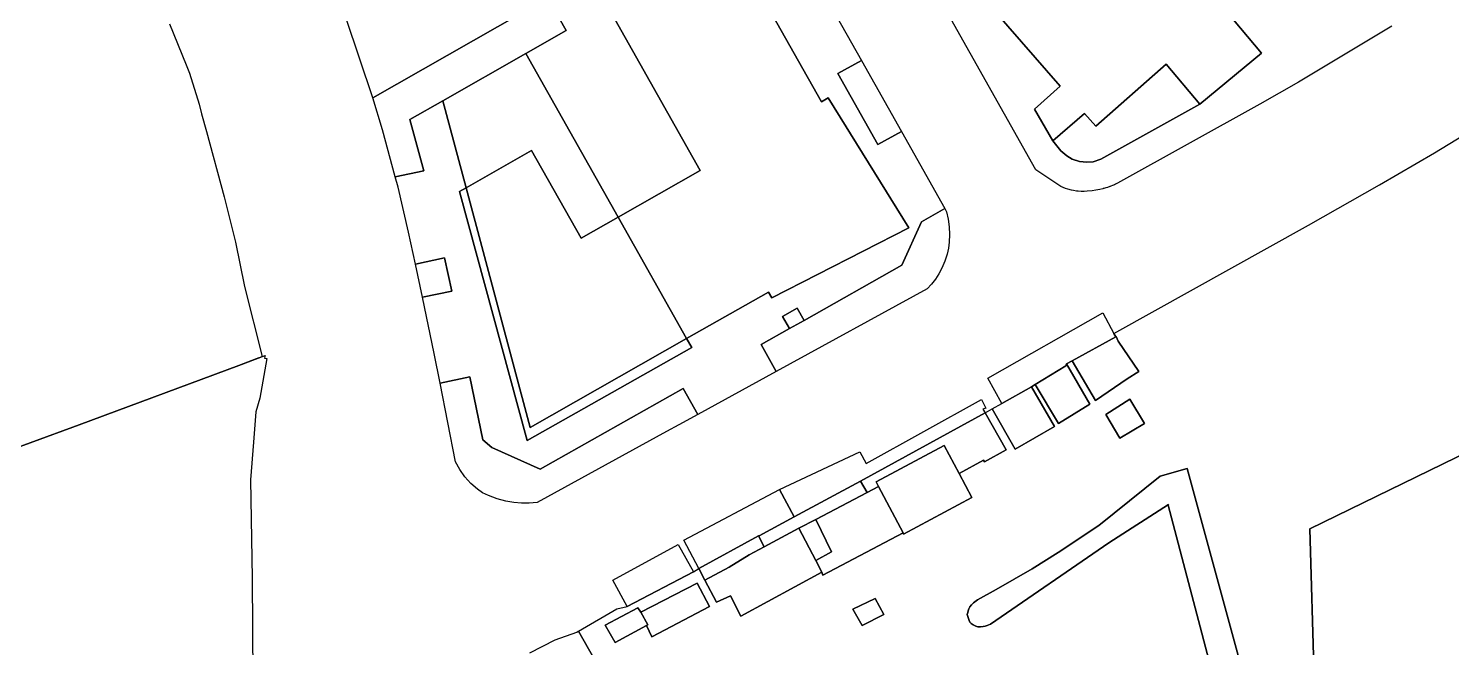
# Model space of a CAD drawing. Header units: millimetres. Extents: x 1888 to 2040, y 1705 to 1894.
# Drawn here: x 1931.1197 to 1931.3729, y 1831.8062 to 1831.9164 of the extents above; entities that cross this region are included whole.
import ezdxf

# ---------------------------------------------------------------- set-up
doc = ezdxf.new("R2010")
doc.units = ezdxf.units.MM

msp = doc.modelspace()

# ---------------------------------------------------------------- linework, layer by layer
for p, q in [((1931.24429, 1831.93265), (1931.26081, 1831.90338)), ((1931.26081, 1831.90338), (1931.24429, 1831.93265)), ((1931.29893, 1831.89129), (1931.277, 1831.93033)), ((1931.29893, 1831.89129), (1931.277, 1831.93033)), ((1931.30331, 1831.90616), (1931.28432, 1831.9279)), ((1931.28432, 1831.9279), (1931.30331, 1831.90616)), ((1931.26006, 1831.92465), (1931.26791, 1831.91074)), ((1931.26006, 1831.92465), (1931.26791, 1831.91074)), ((1931.21212, 1831.92187), (1931.181, 1831.90408)), ((1931.181, 1831.90408), (1931.21212, 1831.92187)), ((1931.21212, 1831.92187), (1931.181, 1831.90408)), ((1931.181, 1831.90408), (1931.21212, 1831.92187)), ((1931.21541, 1831.91604), (1931.21212, 1831.92187)), ((1931.21212, 1831.92187), (1931.21541, 1831.91604)), ((1931.23923, 1831.89113), (1931.22272, 1831.92041)), ((1931.22272, 1831.92041), (1931.23923, 1831.89113)), ((1931.181, 1831.90408), (1931.17626, 1831.91822)), ((1931.181, 1831.90408), (1931.17626, 1831.91822)), ((1931.33288, 1831.91947), (1931.33909, 1831.91204)), ((1931.33909, 1831.91204), (1931.33288, 1831.91947)), ((1931.14479, 1831.91723), (1931.14775, 1831.90995)), ((1931.14479, 1831.91723), (1931.14775, 1831.90995)), ((1931.20821, 1831.91195), (1931.21541, 1831.91604)), ((1931.21541, 1831.91604), (1931.20821, 1831.91195)), ((1931.36228, 1831.91681), (1931.34567, 1831.90689)), ((1931.36228, 1831.91681), (1931.34567, 1831.90689)), ((1931.19343, 1831.90355), (1931.20821, 1831.91195)), ((1931.20821, 1831.91195), (1931.19343, 1831.90355)), ((1931.20821, 1831.91195), (1931.22463, 1831.88284)), ((1931.22463, 1831.88284), (1931.20821, 1831.91195)), ((1931.26791, 1831.91074), (1931.26372, 1831.90839)), ((1931.26372, 1831.90839), (1931.26791, 1831.91074)), ((1931.26791, 1831.91074), (1931.27503, 1831.89812)), ((1931.26791, 1831.91074), (1931.27503, 1831.89812)), ((1931.33909, 1831.91204), (1931.32813, 1831.90295)), ((1931.32813, 1831.90295), (1931.33909, 1831.91204)), ((1931.14775, 1831.90995), (1931.14834, 1831.90849)), ((1931.14775, 1831.90995), (1931.14834, 1831.90849)), ((1931.14834, 1831.90849), (1931.15007, 1831.90293)), ((1931.14834, 1831.90849), (1931.15007, 1831.90293)), ((1931.26372, 1831.90839), (1931.27085, 1831.89575)), ((1931.27085, 1831.89575), (1931.26372, 1831.90839)), ((1931.32217, 1831.9101), (1931.30963, 1831.89904)), ((1931.30963, 1831.89904), (1931.32217, 1831.9101)), ((1931.32813, 1831.90295), (1931.32217, 1831.9101)), ((1931.32217, 1831.9101), (1931.32813, 1831.90295)), ((1931.29871, 1831.90205), (1931.30331, 1831.90616)), ((1931.30331, 1831.90616), (1931.29871, 1831.90205)), ((1931.34567, 1831.90689), (1931.33881, 1831.90295)), ((1931.34567, 1831.90689), (1931.33881, 1831.90295)), ((1931.15007, 1831.90293), (1931.15053, 1831.90123)), ((1931.15007, 1831.90293), (1931.15053, 1831.90123)), ((1931.1827, 1831.89841), (1931.181, 1831.90408)), ((1931.1827, 1831.89841), (1931.181, 1831.90408)), ((1931.18759, 1831.90023), (1931.19343, 1831.90355)), ((1931.19343, 1831.90355), (1931.18759, 1831.90023)), ((1931.19759, 1831.88808), (1931.19343, 1831.90355)), ((1931.19343, 1831.90355), (1931.19759, 1831.88808)), ((1931.26081, 1831.90338), (1931.26203, 1831.90407)), ((1931.26203, 1831.90407), (1931.26081, 1831.90338)), ((1931.26203, 1831.90407), (1931.27636, 1831.88092)), ((1931.27636, 1831.88092), (1931.26203, 1831.90407)), ((1931.32813, 1831.90295), (1931.31054, 1831.89317)), ((1931.31054, 1831.89317), (1931.32813, 1831.90295)), ((1931.33881, 1831.90295), (1931.31349, 1831.88887)), ((1931.33881, 1831.90295), (1931.31349, 1831.88887)), ((1931.15053, 1831.90123), (1931.15138, 1831.89811)), ((1931.15053, 1831.90123), (1931.15138, 1831.89811)), ((1931.19006, 1831.89112), (1931.18759, 1831.90023)), ((1931.18759, 1831.90023), (1931.19006, 1831.89112)), ((1931.30198, 1831.89643), (1931.29871, 1831.90205)), ((1931.29871, 1831.90205), (1931.30198, 1831.89643)), ((1931.30759, 1831.90132), (1931.30198, 1831.89643)), ((1931.30198, 1831.89643), (1931.30759, 1831.90132)), ((1931.30963, 1831.89904), (1931.30759, 1831.90132)), ((1931.30759, 1831.90132), (1931.30963, 1831.89904)), ((1931.15138, 1831.89811), (1931.15452, 1831.88648)), ((1931.15138, 1831.89811), (1931.15452, 1831.88648)), ((1931.18498, 1831.89005), (1931.1827, 1831.89841)), ((1931.18498, 1831.89005), (1931.1827, 1831.89841)), ((1931.27085, 1831.89575), (1931.27503, 1831.89812)), ((1931.27503, 1831.89812), (1931.27085, 1831.89575)), ((1931.27503, 1831.89812), (1931.28279, 1831.88436)), ((1931.27503, 1831.89812), (1931.28279, 1831.88436)), ((1931.36992, 1831.89432), (1931.37642, 1831.89825)), ((1931.36992, 1831.89432), (1931.37642, 1831.89825)), ((1931.30341, 1831.89463), (1931.30198, 1831.89643)), ((1931.30198, 1831.89643), (1931.30341, 1831.89463)), ((1931.20922, 1831.89469), (1931.19759, 1831.88808)), ((1931.19759, 1831.88808), (1931.20922, 1831.89469)), ((1931.21803, 1831.87908), (1931.20922, 1831.89469)), ((1931.20922, 1831.89469), (1931.21803, 1831.87908)), ((1931.30448, 1831.89375), (1931.30341, 1831.89463)), ((1931.30341, 1831.89463), (1931.30448, 1831.89375)), ((1931.30544, 1831.89319), (1931.30448, 1831.89375)), ((1931.30448, 1831.89375), (1931.30544, 1831.89319)), ((1931.30671, 1831.89278), (1931.30544, 1831.89319)), ((1931.30544, 1831.89319), (1931.30671, 1831.89278)), ((1931.30802, 1831.89265), (1931.30671, 1831.89278)), ((1931.30671, 1831.89278), (1931.30802, 1831.89265)), ((1931.30919, 1831.89271), (1931.30802, 1831.89265)), ((1931.30802, 1831.89265), (1931.30919, 1831.89271)), ((1931.31054, 1831.89317), (1931.30919, 1831.89271)), ((1931.30919, 1831.89271), (1931.31054, 1831.89317)), ((1931.36013, 1831.88861), (1931.36992, 1831.89432)), ((1931.36013, 1831.88861), (1931.36992, 1831.89432)), ((1931.18498, 1831.89005), (1931.19006, 1831.89112)), ((1931.19006, 1831.89112), (1931.18498, 1831.89005)), ((1931.18548, 1831.88821), (1931.18498, 1831.89005)), ((1931.18548, 1831.88821), (1931.18498, 1831.89005)), ((1931.22463, 1831.88284), (1931.23923, 1831.89113)), ((1931.23923, 1831.89113), (1931.22463, 1831.88284)), ((1931.30004, 1831.89056), (1931.29893, 1831.89129)), ((1931.30004, 1831.89056), (1931.29893, 1831.89129)), ((1931.3004, 1831.89031), (1931.30004, 1831.89056)), ((1931.3004, 1831.89031), (1931.30004, 1831.89056)), ((1931.30343, 1831.88832), (1931.3004, 1831.89031)), ((1931.30343, 1831.88832), (1931.3004, 1831.89031)), ((1931.18736, 1831.88015), (1931.18548, 1831.88821)), ((1931.18736, 1831.88015), (1931.18548, 1831.88821)), ((1931.19639, 1831.8874), (1931.19759, 1831.88808)), ((1931.19759, 1831.88808), (1931.19639, 1831.8874)), ((1931.20845, 1831.84312), (1931.19639, 1831.8874)), ((1931.19639, 1831.8874), (1931.20845, 1831.84312)), ((1931.19759, 1831.88808), (1931.20899, 1831.84543)), ((1931.20899, 1831.84543), (1931.19759, 1831.88808)), ((1931.30383, 1831.88813), (1931.30343, 1831.88832)), ((1931.30383, 1831.88813), (1931.30343, 1831.88832)), ((1931.30423, 1831.88796), (1931.30383, 1831.88813)), ((1931.30423, 1831.88796), (1931.30383, 1831.88813)), ((1931.30464, 1831.88782), (1931.30423, 1831.88796)), ((1931.30464, 1831.88782), (1931.30423, 1831.88796)), ((1931.30532, 1831.88764), (1931.30464, 1831.88782)), ((1931.30532, 1831.88764), (1931.30464, 1831.88782)), ((1931.30566, 1831.88757), (1931.30532, 1831.88764)), ((1931.30566, 1831.88757), (1931.30532, 1831.88764)), ((1931.30618, 1831.8875), (1931.30566, 1831.88757)), ((1931.30618, 1831.8875), (1931.30566, 1831.88757)), ((1931.30649, 1831.88747), (1931.30618, 1831.8875)), ((1931.30649, 1831.88747), (1931.30618, 1831.8875)), ((1931.30704, 1831.88744), (1931.30649, 1831.88747)), ((1931.30704, 1831.88744), (1931.30649, 1831.88747)), ((1931.30754, 1831.88743), (1931.30704, 1831.88744)), ((1931.30754, 1831.88743), (1931.30704, 1831.88744)), ((1931.30812, 1831.88746), (1931.30754, 1831.88743)), ((1931.30812, 1831.88746), (1931.30754, 1831.88743)), ((1931.30896, 1831.88755), (1931.30812, 1831.88746)), ((1931.30896, 1831.88755), (1931.30812, 1831.88746)), ((1931.30965, 1831.88765), (1931.30896, 1831.88755)), ((1931.30965, 1831.88765), (1931.30896, 1831.88755)), ((1931.31032, 1831.88778), (1931.30965, 1831.88765)), ((1931.31032, 1831.88778), (1931.30965, 1831.88765)), ((1931.31088, 1831.88791), (1931.31032, 1831.88778)), ((1931.31088, 1831.88791), (1931.31032, 1831.88778)), ((1931.31095, 1831.88793), (1931.31088, 1831.88791)), ((1931.31095, 1831.88793), (1931.31088, 1831.88791)), ((1931.31101, 1831.88794), (1931.31095, 1831.88793)), ((1931.31101, 1831.88794), (1931.31095, 1831.88793)), ((1931.31107, 1831.88796), (1931.31101, 1831.88794)), ((1931.31107, 1831.88796), (1931.31101, 1831.88794)), ((1931.31122, 1831.888), (1931.31107, 1831.88796)), ((1931.31122, 1831.888), (1931.31107, 1831.88796)), ((1931.31143, 1831.88806), (1931.31122, 1831.888)), ((1931.31143, 1831.88806), (1931.31122, 1831.888)), ((1931.31169, 1831.88814), (1931.31143, 1831.88806)), ((1931.31169, 1831.88814), (1931.31143, 1831.88806)), ((1931.31214, 1831.88829), (1931.31169, 1831.88814)), ((1931.31214, 1831.88829), (1931.31169, 1831.88814)), ((1931.31219, 1831.88831), (1931.31214, 1831.88829)), ((1931.31219, 1831.88831), (1931.31214, 1831.88829)), ((1931.31228, 1831.88834), (1931.31219, 1831.88831)), ((1931.31228, 1831.88834), (1931.31219, 1831.88831)), ((1931.31261, 1831.88847), (1931.31228, 1831.88834)), ((1931.31261, 1831.88847), (1931.31228, 1831.88834)), ((1931.31294, 1831.88861), (1931.31261, 1831.88847)), ((1931.31294, 1831.88861), (1931.31261, 1831.88847)), ((1931.31314, 1831.8887), (1931.31294, 1831.88861)), ((1931.31314, 1831.8887), (1931.31294, 1831.88861)), ((1931.31349, 1831.88887), (1931.31314, 1831.8887)), ((1931.31349, 1831.88887), (1931.31314, 1831.8887)), ((1931.34748, 1831.88142), (1931.36013, 1831.88861)), ((1931.34748, 1831.88142), (1931.36013, 1831.88861)), ((1931.15452, 1831.88648), (1931.15465, 1831.88601)), ((1931.15452, 1831.88648), (1931.15465, 1831.88601)), ((1931.15465, 1831.88601), (1931.15658, 1831.87837)), ((1931.15465, 1831.88601), (1931.15658, 1831.87837)), ((1931.22463, 1831.88284), (1931.21803, 1831.87908)), ((1931.21803, 1831.87908), (1931.22463, 1831.88284)), ((1931.23682, 1831.86123), (1931.22463, 1831.88284)), ((1931.22463, 1831.88284), (1931.23682, 1831.86123)), ((1931.28279, 1831.88436), (1931.27861, 1831.882)), ((1931.27861, 1831.882), (1931.28279, 1831.88436)), ((1931.28279, 1831.88436), (1931.28309, 1831.88382)), ((1931.28279, 1831.88436), (1931.28309, 1831.88382)), ((1931.28309, 1831.88382), (1931.28338, 1831.88248)), ((1931.28309, 1831.88382), (1931.28338, 1831.88248)), ((1931.28338, 1831.88248), (1931.28356, 1831.88112)), ((1931.28338, 1831.88248), (1931.28356, 1831.88112)), ((1931.18857, 1831.87446), (1931.18736, 1831.88015)), ((1931.18857, 1831.87446), (1931.18736, 1831.88015)), ((1931.27636, 1831.88092), (1931.25201, 1831.86848)), ((1931.25201, 1831.86848), (1931.27636, 1831.88092)), ((1931.27861, 1831.882), (1931.27513, 1831.87431)), ((1931.27513, 1831.87431), (1931.27861, 1831.882)), ((1931.28356, 1831.88112), (1931.28362, 1831.87975)), ((1931.28356, 1831.88112), (1931.28362, 1831.87975)), ((1931.31286, 1831.86213), (1931.34748, 1831.88142)), ((1931.31286, 1831.86213), (1931.34748, 1831.88142)), ((1931.15658, 1831.87837), (1931.15818, 1831.87049)), ((1931.15658, 1831.87837), (1931.15818, 1831.87049)), ((1931.28342, 1831.87731), (1931.28317, 1831.87626)), ((1931.28342, 1831.87731), (1931.28317, 1831.87626)), ((1931.28356, 1831.87838), (1931.28342, 1831.87731)), ((1931.28356, 1831.87838), (1931.28342, 1831.87731)), ((1931.28362, 1831.87975), (1931.28356, 1831.87838)), ((1931.28362, 1831.87975), (1931.28356, 1831.87838)), ((1931.19374, 1831.87559), (1931.18857, 1831.87446)), ((1931.18857, 1831.87446), (1931.19374, 1831.87559)), ((1931.19505, 1831.86969), (1931.19374, 1831.87559)), ((1931.19374, 1831.87559), (1931.19505, 1831.86969)), ((1931.28275, 1831.875), (1931.28223, 1831.87378)), ((1931.28275, 1831.875), (1931.28223, 1831.87378)), ((1931.28317, 1831.87626), (1931.28275, 1831.875)), ((1931.28317, 1831.87626), (1931.28275, 1831.875)), ((1931.18981, 1831.86859), (1931.18857, 1831.87446)), ((1931.18981, 1831.86859), (1931.18857, 1831.87446)), ((1931.27513, 1831.87431), (1931.25771, 1831.86448)), ((1931.25771, 1831.86448), (1931.27513, 1831.87431)), ((1931.2817, 1831.87278), (1931.2811, 1831.87183)), ((1931.2817, 1831.87278), (1931.2811, 1831.87183)), ((1931.28223, 1831.87378), (1931.2817, 1831.87278)), ((1931.28223, 1831.87378), (1931.2817, 1831.87278)), ((1931.15818, 1831.87049), (1931.1613, 1831.85802)), ((1931.15818, 1831.87049), (1931.1613, 1831.85802)), ((1931.18981, 1831.86859), (1931.19505, 1831.86969)), ((1931.19505, 1831.86969), (1931.18981, 1831.86859)), ((1931.27965, 1831.87009), (1931.25278, 1831.85536)), ((1931.27965, 1831.87009), (1931.25278, 1831.85536)), ((1931.28041, 1831.87093), (1931.27965, 1831.87009)), ((1931.28041, 1831.87093), (1931.27965, 1831.87009)), ((1931.2811, 1831.87183), (1931.28041, 1831.87093)), ((1931.2811, 1831.87183), (1931.28041, 1831.87093)), ((1931.19193, 1831.85857), (1931.18981, 1831.86859)), ((1931.19193, 1831.85857), (1931.18981, 1831.86859)), ((1931.25142, 1831.86952), (1931.23682, 1831.86123)), ((1931.23682, 1831.86123), (1931.25142, 1831.86952)), ((1931.25201, 1831.86848), (1931.25142, 1831.86952)), ((1931.25142, 1831.86952), (1931.25201, 1831.86848)), ((1931.25387, 1831.86519), (1931.25648, 1831.86666)), ((1931.25648, 1831.86666), (1931.25387, 1831.86519)), ((1931.2551, 1831.86301), (1931.25387, 1831.86519)), ((1931.25387, 1831.86519), (1931.2551, 1831.86301)), ((1931.25648, 1831.86666), (1931.25771, 1831.86448)), ((1931.25771, 1831.86448), (1931.25648, 1831.86666)), ((1931.29042, 1831.85419), (1931.31089, 1831.86581)), ((1931.31089, 1831.86581), (1931.31286, 1831.86213)), ((1931.2551, 1831.86301), (1931.25007, 1831.86017)), ((1931.25007, 1831.86017), (1931.2551, 1831.86301)), ((1931.25771, 1831.86448), (1931.2551, 1831.86301)), ((1931.2551, 1831.86301), (1931.25771, 1831.86448)), ((1931.31286, 1831.86213), (1931.31317, 1831.86154)), ((1931.31317, 1831.86154), (1931.31286, 1831.86213)), ((1931.31317, 1831.86154), (1931.31286, 1831.86213)), ((1931.34774, 1831.82738), (1931.42378, 1831.86452)), ((1931.42378, 1831.86452), (1931.34774, 1831.82738)), ((1931.34774, 1831.82738), (1931.42378, 1831.86452)), ((1931.42378, 1831.86452), (1931.34774, 1831.82738)), ((1931.23772, 1831.85964), (1931.20845, 1831.84312)), ((1931.20845, 1831.84312), (1931.23772, 1831.85964)), ((1931.20899, 1831.84543), (1931.23682, 1831.86123)), ((1931.23682, 1831.86123), (1931.20899, 1831.84543)), ((1931.23682, 1831.86123), (1931.23772, 1831.85964)), ((1931.23772, 1831.85964), (1931.23682, 1831.86123)), ((1931.25007, 1831.86017), (1931.25278, 1831.85536)), ((1931.25278, 1831.85536), (1931.25007, 1831.86017)), ((1931.31317, 1831.86154), (1931.30542, 1831.85727)), ((1931.30542, 1831.85727), (1931.31317, 1831.86154)), ((1931.30542, 1831.85727), (1931.31317, 1831.86154)), ((1931.31317, 1831.86154), (1931.31326, 1831.86159)), ((1931.31326, 1831.86159), (1931.31317, 1831.86154)), ((1931.31326, 1831.86159), (1931.3136, 1831.86075)), ((1931.3136, 1831.86075), (1931.31326, 1831.86159)), ((1931.3136, 1831.86075), (1931.31726, 1831.85537)), ((1931.31726, 1831.85537), (1931.3136, 1831.86075)), ((1931.15714, 1831.85647), (1931.16181, 1831.85821)), ((1931.15714, 1831.85647), (1931.16181, 1831.85821)), ((1931.1602, 1831.85761), (1931.15714, 1831.85647)), ((1931.1602, 1831.85761), (1931.15714, 1831.85647)), ((1931.16052, 1831.85773), (1931.1602, 1831.85761)), ((1931.16052, 1831.85773), (1931.1602, 1831.85761)), ((1931.1611, 1831.85795), (1931.16052, 1831.85773)), ((1931.1611, 1831.85795), (1931.16052, 1831.85773)), ((1931.16213, 1831.8577), (1931.16087, 1831.85063)), ((1931.16213, 1831.8577), (1931.16087, 1831.85063)), ((1931.1613, 1831.85802), (1931.1611, 1831.85795)), ((1931.1613, 1831.85802), (1931.1611, 1831.85795)), ((1931.16181, 1831.85821), (1931.16174, 1831.85775)), ((1931.16181, 1831.85821), (1931.16174, 1831.85775)), ((1931.16174, 1831.85775), (1931.16213, 1831.8577)), ((1931.16174, 1831.85775), (1931.16213, 1831.8577)), ((1931.19296, 1831.85331), (1931.19193, 1831.85857)), ((1931.19296, 1831.85331), (1931.19193, 1831.85857)), ((1931.30542, 1831.85727), (1931.30442, 1831.85672)), ((1931.30442, 1831.85672), (1931.30542, 1831.85727)), ((1931.30442, 1831.85672), (1931.30542, 1831.85727)), ((1931.30958, 1831.85023), (1931.30542, 1831.85727)), ((1931.30542, 1831.85727), (1931.30958, 1831.85023)), ((1931.12875, 1831.84587), (1931.15714, 1831.85647)), ((1931.15714, 1831.85647), (1931.12875, 1831.84587)), ((1931.12875, 1831.84587), (1931.15714, 1831.85647)), ((1931.15714, 1831.85647), (1931.12875, 1831.84587)), ((1931.25278, 1831.85536), (1931.23882, 1831.84772)), ((1931.25278, 1831.85536), (1931.23882, 1831.84772)), ((1931.30431, 1831.85638), (1931.29885, 1831.85307)), ((1931.29885, 1831.85307), (1931.30431, 1831.85638)), ((1931.29885, 1831.85307), (1931.30431, 1831.85638)), ((1931.30442, 1831.85672), (1931.30431, 1831.85638)), ((1931.30431, 1831.85638), (1931.30442, 1831.85672)), ((1931.30431, 1831.85638), (1931.30442, 1831.85672)), ((1931.30442, 1831.85672), (1931.30854, 1831.84956)), ((1931.30854, 1831.84956), (1931.30442, 1831.85672)), ((1931.31726, 1831.85537), (1931.31521, 1831.85408)), ((1931.31521, 1831.85408), (1931.31726, 1831.85537)), ((1931.19823, 1831.85442), (1931.19296, 1831.85331)), ((1931.19296, 1831.85331), (1931.19823, 1831.85442)), ((1931.19572, 1831.83929), (1931.19296, 1831.85331)), ((1931.19572, 1831.83929), (1931.19296, 1831.85331)), ((1931.20056, 1831.84321), (1931.19823, 1831.85442)), ((1931.19823, 1831.85442), (1931.20056, 1831.84321)), ((1931.23621, 1831.85234), (1931.21074, 1831.83798)), ((1931.21074, 1831.83798), (1931.23621, 1831.85234)), ((1931.23882, 1831.84772), (1931.23621, 1831.85234)), ((1931.23621, 1831.85234), (1931.23882, 1831.84772)), ((1931.29292, 1831.8497), (1931.29042, 1831.85419)), ((1931.29818, 1831.85266), (1931.29292, 1831.8497)), ((1931.29292, 1831.8497), (1931.29818, 1831.85266)), ((1931.29292, 1831.8497), (1931.29818, 1831.85266)), ((1931.29885, 1831.85307), (1931.29818, 1831.85266)), ((1931.29818, 1831.85266), (1931.29885, 1831.85307)), ((1931.29818, 1831.85266), (1931.29885, 1831.85307)), ((1931.29818, 1831.85266), (1931.30226, 1831.84556)), ((1931.30226, 1831.84556), (1931.29818, 1831.85266)), ((1931.30298, 1831.84612), (1931.29885, 1831.85307)), ((1931.29885, 1831.85307), (1931.30298, 1831.84612)), ((1931.31521, 1831.85408), (1931.30958, 1831.85023)), ((1931.30958, 1831.85023), (1931.31521, 1831.85408)), ((1931.16087, 1831.85063), (1931.16019, 1831.84822)), ((1931.16087, 1831.85063), (1931.16019, 1831.84822)), ((1931.26879, 1831.83903), (1931.28932, 1831.85041)), ((1931.28932, 1831.85041), (1931.29004, 1831.84887)), ((1931.29117, 1831.84871), (1931.29292, 1831.8497)), ((1931.29117, 1831.84871), (1931.29292, 1831.8497)), ((1931.30854, 1831.84956), (1931.30298, 1831.84612)), ((1931.30298, 1831.84612), (1931.30854, 1831.84956)), ((1931.31139, 1831.84775), (1931.3157, 1831.85044)), ((1931.3157, 1831.85044), (1931.31139, 1831.84775)), ((1931.3157, 1831.85044), (1931.31832, 1831.84612)), ((1931.31832, 1831.84612), (1931.3157, 1831.85044)), ((1931.16019, 1831.84822), (1931.15975, 1831.84279)), ((1931.16019, 1831.84822), (1931.15975, 1831.84279)), ((1931.23882, 1831.84772), (1931.23545, 1831.84587)), ((1931.23882, 1831.84772), (1931.23545, 1831.84587)), ((1931.28992, 1831.84802), (1931.26779, 1831.83584)), ((1931.26779, 1831.83584), (1931.28992, 1831.84802)), ((1931.26779, 1831.83584), (1931.28992, 1831.84802)), ((1931.29004, 1831.84887), (1931.28954, 1831.84869)), ((1931.28954, 1831.84869), (1931.28992, 1831.84802)), ((1931.28992, 1831.84802), (1931.29117, 1831.84871)), ((1931.28992, 1831.84802), (1931.29117, 1831.84871)), ((1931.2937, 1831.84141), (1931.28992, 1831.84802)), ((1931.28992, 1831.84802), (1931.2937, 1831.84141)), ((1931.29529, 1831.84153), (1931.29117, 1831.84871)), ((1931.29117, 1831.84871), (1931.29529, 1831.84153)), ((1931.31392, 1831.84353), (1931.31139, 1831.84775)), ((1931.31139, 1831.84775), (1931.31392, 1831.84353)), ((1931.0984, 1831.83478), (1931.12875, 1831.84587)), ((1931.12875, 1831.84587), (1931.0984, 1831.83478)), ((1931.0984, 1831.83478), (1931.12875, 1831.84587)), ((1931.12875, 1831.84587), (1931.0984, 1831.83478)), ((1931.23324, 1831.8447), (1931.21021, 1831.83206)), ((1931.23324, 1831.8447), (1931.21021, 1831.83206)), ((1931.23545, 1831.84587), (1931.23324, 1831.8447)), ((1931.23545, 1831.84587), (1931.23324, 1831.8447)), ((1931.30226, 1831.84556), (1931.29529, 1831.84153)), ((1931.29529, 1831.84153), (1931.30226, 1831.84556)), ((1931.31832, 1831.84612), (1931.31392, 1831.84353)), ((1931.31392, 1831.84353), (1931.31832, 1831.84612)), ((1931.15975, 1831.84279), (1931.1592, 1831.83607)), ((1931.15975, 1831.84279), (1931.1592, 1831.83607)), ((1931.20216, 1831.84185), (1931.20056, 1831.84321)), ((1931.20056, 1831.84321), (1931.20216, 1831.84185)), ((1931.21074, 1831.83798), (1931.20216, 1831.84185)), ((1931.20216, 1831.84185), (1931.21074, 1831.83798)), ((1931.27055, 1831.83572), (1931.28267, 1831.84219)), ((1931.28267, 1831.84219), (1931.27055, 1831.83572)), ((1931.28267, 1831.84219), (1931.28532, 1831.83725)), ((1931.28532, 1831.83725), (1931.28267, 1831.84219)), ((1931.19647, 1831.83791), (1931.19572, 1831.83929)), ((1931.19647, 1831.83791), (1931.19572, 1831.83929)), ((1931.25335, 1831.83437), (1931.26767, 1831.84109)), ((1931.26767, 1831.84109), (1931.26879, 1831.83903)), ((1931.28532, 1831.83725), (1931.28964, 1831.83959)), ((1931.28964, 1831.83959), (1931.28532, 1831.83725)), ((1931.28964, 1831.83959), (1931.28982, 1831.83928)), ((1931.28982, 1831.83928), (1931.28964, 1831.83959)), ((1931.28982, 1831.83928), (1931.2937, 1831.84141)), ((1931.2937, 1831.84141), (1931.28982, 1831.83928)), ((1931.19737, 1831.83663), (1931.19647, 1831.83791)), ((1931.19737, 1831.83663), (1931.19647, 1831.83791)), ((1931.28532, 1831.83725), (1931.2876, 1831.83297)), ((1931.2876, 1831.83297), (1931.28532, 1831.83725)), ((1931.32107, 1831.83673), (1931.31017, 1831.82797)), ((1931.31017, 1831.82797), (1931.32107, 1831.83673)), ((1931.32589, 1831.83809), (1931.32107, 1831.83673)), ((1931.32107, 1831.83673), (1931.32589, 1831.83809)), ((1931.33604, 1831.8009), (1931.32589, 1831.83809)), ((1931.32589, 1831.83809), (1931.33604, 1831.8009)), ((1931.1592, 1831.83607), (1931.1595, 1831.81857)), ((1931.1592, 1831.83607), (1931.1595, 1831.81857)), ((1931.19842, 1831.83546), (1931.19737, 1831.83663)), ((1931.19842, 1831.83546), (1931.19737, 1831.83663)), ((1931.1996, 1831.83442), (1931.19842, 1831.83546)), ((1931.1996, 1831.83442), (1931.19842, 1831.83546)), ((1931.20053, 1831.83379), (1931.1996, 1831.83442)), ((1931.20053, 1831.83379), (1931.1996, 1831.83442)), ((1931.23635, 1831.82537), (1931.25335, 1831.83437)), ((1931.25596, 1831.82951), (1931.25335, 1831.83437)), ((1931.25335, 1831.83437), (1931.25596, 1831.82951)), ((1931.26779, 1831.83584), (1931.25596, 1831.82951)), ((1931.25596, 1831.82951), (1931.26779, 1831.83584)), ((1931.25596, 1831.82951), (1931.26779, 1831.83584)), ((1931.26779, 1831.83584), (1931.26894, 1831.83386)), ((1931.26894, 1831.83386), (1931.26779, 1831.83584)), ((1931.26894, 1831.83386), (1931.27097, 1831.83493)), ((1931.27097, 1831.83493), (1931.26894, 1831.83386)), ((1931.27097, 1831.83493), (1931.27055, 1831.83572)), ((1931.27055, 1831.83572), (1931.27097, 1831.83493)), ((1931.27535, 1831.82669), (1931.27097, 1831.83493)), ((1931.27097, 1831.83493), (1931.27535, 1831.82669)), ((1931.20154, 1831.83328), (1931.20053, 1831.83379)), ((1931.20154, 1831.83328), (1931.20053, 1831.83379)), ((1931.20309, 1831.83271), (1931.20154, 1831.83328)), ((1931.20309, 1831.83271), (1931.20154, 1831.83328)), ((1931.20468, 1831.83228), (1931.20309, 1831.83271)), ((1931.20468, 1831.83228), (1931.20309, 1831.83271)), ((1931.20605, 1831.83204), (1931.20468, 1831.83228)), ((1931.20605, 1831.83204), (1931.20468, 1831.83228)), ((1931.20743, 1831.83193), (1931.20605, 1831.83204)), ((1931.20743, 1831.83193), (1931.20605, 1831.83204)), ((1931.20882, 1831.83194), (1931.20743, 1831.83193)), ((1931.20882, 1831.83194), (1931.20743, 1831.83193)), ((1931.21021, 1831.83206), (1931.20882, 1831.83194)), ((1931.21021, 1831.83206), (1931.20882, 1831.83194)), ((1931.26894, 1831.83386), (1931.25982, 1831.82905)), ((1931.25982, 1831.82905), (1931.26894, 1831.83386)), ((1931.2876, 1831.83297), (1931.27542, 1831.82641)), ((1931.27542, 1831.82641), (1931.2876, 1831.83297)), ((1931.31194, 1831.82486), (1931.32257, 1831.83172)), ((1931.32257, 1831.83172), (1931.31194, 1831.82486)), ((1931.32257, 1831.83172), (1931.32251, 1831.83159)), ((1931.32251, 1831.83159), (1931.32257, 1831.83172)), ((1931.25596, 1831.82951), (1931.24971, 1831.82616)), ((1931.24971, 1831.82616), (1931.25596, 1831.82951)), ((1931.24971, 1831.82616), (1931.25596, 1831.82951)), ((1931.32251, 1831.83159), (1931.33107, 1831.79897)), ((1931.33107, 1831.79897), (1931.32251, 1831.83159)), ((1931.2506, 1831.82419), (1931.25679, 1831.82747)), ((1931.25679, 1831.82747), (1931.2506, 1831.82419)), ((1931.25679, 1831.82747), (1931.25982, 1831.82905)), ((1931.25982, 1831.82905), (1931.25679, 1831.82747)), ((1931.2598, 1831.82173), (1931.25679, 1831.82747)), ((1931.25679, 1831.82747), (1931.2598, 1831.82173)), ((1931.25982, 1831.82905), (1931.2626, 1831.82328)), ((1931.2626, 1831.82328), (1931.25982, 1831.82905)), ((1931.26107, 1831.81912), (1931.27535, 1831.82669)), ((1931.27535, 1831.82669), (1931.26107, 1831.81912)), ((1931.27542, 1831.82641), (1931.27535, 1831.82669)), ((1931.27535, 1831.82669), (1931.27542, 1831.82641)), ((1931.31017, 1831.82797), (1931.30295, 1831.82318)), ((1931.30295, 1831.82318), (1931.31017, 1831.82797)), ((1931.34874, 1831.79118), (1931.34774, 1831.82738)), ((1931.34774, 1831.82738), (1931.34874, 1831.79118)), ((1931.34874, 1831.79118), (1931.34774, 1831.82738)), ((1931.34774, 1831.82738), (1931.34874, 1831.79118)), ((1931.22367, 1831.81825), (1931.23532, 1831.82459)), ((1931.23532, 1831.82459), (1931.23804, 1831.81975)), ((1931.23901, 1831.82029), (1931.23635, 1831.82537)), ((1931.23901, 1831.82029), (1931.24964, 1831.82612)), ((1931.24964, 1831.82612), (1931.23901, 1831.82029)), ((1931.23901, 1831.82029), (1931.24964, 1831.82612)), ((1931.24798, 1831.82272), (1931.2506, 1831.82419)), ((1931.2506, 1831.82419), (1931.24798, 1831.82272)), ((1931.24971, 1831.82616), (1931.24964, 1831.82612)), ((1931.24964, 1831.82612), (1931.24971, 1831.82616)), ((1931.24964, 1831.82612), (1931.24971, 1831.82616)), ((1931.24964, 1831.82612), (1931.2506, 1831.82419)), ((1931.2506, 1831.82419), (1931.24964, 1831.82612)), ((1931.29089, 1831.81041), (1931.31194, 1831.82486)), ((1931.31194, 1831.82486), (1931.29089, 1831.81041)), ((1931.24442, 1831.82056), (1931.24798, 1831.82272)), ((1931.24798, 1831.82272), (1931.24442, 1831.82056)), ((1931.2626, 1831.82328), (1931.2598, 1831.82173)), ((1931.2598, 1831.82173), (1931.2626, 1831.82328)), ((1931.2598, 1831.82173), (1931.26089, 1831.81966)), ((1931.26089, 1831.81966), (1931.2598, 1831.82173)), ((1931.30295, 1831.82318), (1931.2983, 1831.82027)), ((1931.2983, 1831.82027), (1931.30295, 1831.82318)), ((1931.23804, 1831.81975), (1931.22623, 1831.81356)), ((1931.22623, 1831.81356), (1931.23804, 1831.81975)), ((1931.22623, 1831.81356), (1931.23804, 1831.81975)), ((1931.23804, 1831.81975), (1931.23901, 1831.82029)), ((1931.23804, 1831.81975), (1931.23901, 1831.82029)), ((1931.24007, 1831.81827), (1931.23901, 1831.82029)), ((1931.23901, 1831.82029), (1931.24007, 1831.81827)), ((1931.24007, 1831.81827), (1931.24442, 1831.82056)), ((1931.24442, 1831.82056), (1931.24007, 1831.81827)), ((1931.26089, 1831.81966), (1931.24648, 1831.81184)), ((1931.24648, 1831.81184), (1931.26089, 1831.81966)), ((1931.26089, 1831.81966), (1931.26107, 1831.81912)), ((1931.26107, 1831.81912), (1931.26089, 1831.81966)), ((1931.2983, 1831.82027), (1931.29188, 1831.81656)), ((1931.29188, 1831.81656), (1931.2983, 1831.82027)), ((1931.1595, 1831.81857), (1931.15963, 1831.80075)), ((1931.1595, 1831.81857), (1931.15963, 1831.80075)), ((1931.22623, 1831.81356), (1931.22367, 1831.81825)), ((1931.2287, 1831.81253), (1931.2387, 1831.81772)), ((1931.2387, 1831.81772), (1931.2287, 1831.81253)), ((1931.2387, 1831.81772), (1931.24089, 1831.81356)), ((1931.24089, 1831.81356), (1931.2387, 1831.81772)), ((1931.24214, 1831.81431), (1931.24007, 1831.81827)), ((1931.24007, 1831.81827), (1931.24214, 1831.81431)), ((1931.29188, 1831.81656), (1931.2886, 1831.81472)), ((1931.2886, 1831.81472), (1931.29188, 1831.81656)), ((1931.2446, 1831.81544), (1931.24214, 1831.81431)), ((1931.24214, 1831.81431), (1931.2446, 1831.81544)), ((1931.24648, 1831.81184), (1931.2446, 1831.81544)), ((1931.2446, 1831.81544), (1931.24648, 1831.81184)), ((1931.26639, 1831.81309), (1931.27035, 1831.815)), ((1931.27035, 1831.815), (1931.26639, 1831.81309)), ((1931.27035, 1831.815), (1931.27189, 1831.81212)), ((1931.27189, 1831.81212), (1931.27035, 1831.815)), ((1931.28788, 1831.81421), (1931.28753, 1831.81387)), ((1931.28753, 1831.81387), (1931.28788, 1831.81421)), ((1931.2886, 1831.81472), (1931.28788, 1831.81421)), ((1931.28788, 1831.81421), (1931.2886, 1831.81472)), ((1931.21761, 1831.80917), (1931.22441, 1831.81316)), ((1931.21761, 1831.80917), (1931.22441, 1831.81316)), ((1931.22235, 1831.81025), (1931.22814, 1831.81331)), ((1931.22814, 1831.81331), (1931.22235, 1831.81025)), ((1931.22441, 1831.81316), (1931.22623, 1831.81356)), ((1931.22441, 1831.81316), (1931.22623, 1831.81356)), ((1931.22814, 1831.81331), (1931.2287, 1831.81253)), ((1931.2287, 1831.81253), (1931.22814, 1831.81331)), ((1931.2287, 1831.81253), (1931.22992, 1831.81031)), ((1931.22992, 1831.81031), (1931.2287, 1831.81253)), ((1931.24089, 1831.81356), (1931.23064, 1831.80816)), ((1931.23064, 1831.80816), (1931.24089, 1831.81356)), ((1931.26807, 1831.81016), (1931.26639, 1831.81309)), ((1931.26639, 1831.81309), (1931.26807, 1831.81016)), ((1931.27189, 1831.81212), (1931.26807, 1831.81016)), ((1931.26807, 1831.81016), (1931.27189, 1831.81212)), ((1931.28683, 1831.81247), (1931.28677, 1831.81211)), ((1931.28677, 1831.81211), (1931.28683, 1831.81247)), ((1931.28677, 1831.81211), (1931.2871, 1831.81105)), ((1931.2871, 1831.81105), (1931.28677, 1831.81211)), ((1931.28691, 1831.81277), (1931.28683, 1831.81247)), ((1931.28683, 1831.81247), (1931.28691, 1831.81277)), ((1931.28703, 1831.81314), (1931.28691, 1831.81277)), ((1931.28691, 1831.81277), (1931.28703, 1831.81314)), ((1931.28719, 1831.81348), (1931.28703, 1831.81314)), ((1931.28703, 1831.81314), (1931.28719, 1831.81348)), ((1931.28753, 1831.81387), (1931.28719, 1831.81348)), ((1931.28719, 1831.81348), (1931.28753, 1831.81387)), ((1931.21344, 1831.80765), (1931.21726, 1831.80897)), ((1931.21344, 1831.80765), (1931.21726, 1831.80897)), ((1931.21726, 1831.80897), (1931.21755, 1831.80914)), ((1931.21726, 1831.80897), (1931.21755, 1831.80914)), ((1931.21755, 1831.80914), (1931.21761, 1831.80917)), ((1931.21755, 1831.80914), (1931.21761, 1831.80917)), ((1931.21761, 1831.80917), (1931.23958, 1831.77031)), ((1931.23958, 1831.77031), (1931.21761, 1831.80917)), ((1931.21761, 1831.80917), (1931.23958, 1831.77031)), ((1931.23958, 1831.77031), (1931.21761, 1831.80917)), ((1931.2241, 1831.80716), (1931.22235, 1831.81025)), ((1931.22235, 1831.81025), (1931.2241, 1831.80716)), ((1931.2297, 1831.81016), (1931.2241, 1831.80716)), ((1931.2241, 1831.80716), (1931.2297, 1831.81016)), ((1931.22992, 1831.81031), (1931.2297, 1831.81016)), ((1931.2297, 1831.81016), (1931.22992, 1831.81031)), ((1931.23064, 1831.80816), (1931.2297, 1831.81016)), ((1931.2297, 1831.81016), (1931.23064, 1831.80816)), ((1931.2871, 1831.81105), (1931.28719, 1831.81079)), ((1931.28719, 1831.81079), (1931.2871, 1831.81105)), ((1931.28719, 1831.81079), (1931.28748, 1831.81053)), ((1931.28748, 1831.81053), (1931.28719, 1831.81079)), ((1931.28748, 1831.81053), (1931.28782, 1831.8103)), ((1931.28782, 1831.8103), (1931.28748, 1831.81053)), ((1931.28782, 1831.8103), (1931.28827, 1831.81008)), ((1931.28827, 1831.81008), (1931.28782, 1831.8103)), ((1931.28827, 1831.81008), (1931.28866, 1831.80994)), ((1931.28866, 1831.80994), (1931.28827, 1831.81008)), ((1931.28866, 1831.80994), (1931.28913, 1831.80994)), ((1931.28913, 1831.80994), (1931.28866, 1831.80994)), ((1931.28913, 1831.80994), (1931.28958, 1831.80999)), ((1931.28958, 1831.80999), (1931.28913, 1831.80994)), ((1931.28958, 1831.80999), (1931.28995, 1831.81005)), ((1931.28995, 1831.81005), (1931.28958, 1831.80999)), ((1931.28995, 1831.81005), (1931.29031, 1831.81018)), ((1931.29031, 1831.81018), (1931.28995, 1831.81005)), ((1931.29031, 1831.81018), (1931.29089, 1831.81041)), ((1931.29089, 1831.81041), (1931.29031, 1831.81018)), ((1931.20895, 1831.80533), (1931.21344, 1831.80765)), ((1931.20895, 1831.80533), (1931.21344, 1831.80765))]:
    msp.add_line(p, q)

doc.saveas('drawing.dxf')
